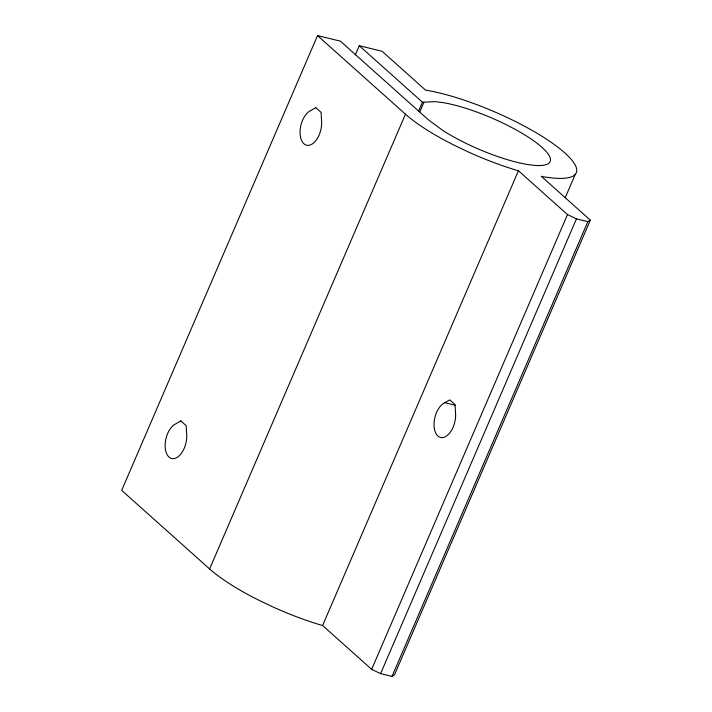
<?xml version="1.0" encoding="UTF-8"?>
<svg xmlns="http://www.w3.org/2000/svg" width="712" height="712" viewBox="0 0 712 712"><rect width="100%" height="100%" fill="white"/><g stroke="black" fill="none" stroke-linecap="round" stroke-linejoin="round"><path stroke-width="1.07" d="M359.266 45.728L422.438 102.19L435.299 101.656L443.407 102.679A70.808 16.892 23.3 0 1 532.959 140.291A70.808 16.892 23.3 0 1 532.38 165.166A70.808 16.892 23.3 0 1 442.775 130.447L428.286 119.732L340.354 41.136L317.534 35.6L121.681 490.354L209.613 568.95A99.253 23.674 23.3 0 0 257.379 599.504L272.776 606.882A99.253 23.674 23.3 0 0 320.062 624.807L322.598 625.501L371.646 669.342L380.6 673.632L392.009 676.4L394.466 674.887L590.319 220.133L541.271 176.291L543.567 176.772A99.253 23.674 23.3 0 0 555.689 145.533A99.253 23.674 23.3 0 0 426.657 90.291L425.589 90.157L382.086 51.273L359.266 45.728L355.315 54.904M209.613 568.95L405.466 114.196L317.534 35.6M418.478 111.366L422.438 102.19M419.866 111.704L423.818 102.528M322.598 625.501L518.443 170.755L515.906 170.052A99.253 23.674 23.3 0 1 468.629 152.128L453.224 144.75A99.253 23.674 23.3 0 1 405.466 114.196M565.159 197.82L575.252 174.369M371.646 669.342L567.491 214.588L518.443 170.755M380.6 673.632L576.444 218.878L587.854 221.646L590.319 220.133M392.009 676.4L587.854 221.646M444.849 402.716L449.744 399.895L455.066 404.656L455.484 412.23A18.129 10.226 -76.4 0 1 446.077 436.331A18.129 10.226 -76.4 0 1 434.035 425.571A18.129 10.226 -76.4 0 1 444.849 402.716L455.226 405.235M567.491 214.588L576.444 218.878M315.772 107.645L310.877 110.467A18.129 10.226 -76.4 0 0 300.063 133.322A18.129 10.226 -76.4 0 0 312.105 144.082A18.129 10.226 -76.4 0 0 321.512 119.972L321.094 112.398L315.772 107.645M180.857 420.925L175.953 423.738A18.129 10.226 -76.4 0 0 165.148 446.593A18.129 10.226 -76.4 0 0 177.181 457.362A18.129 10.226 -76.4 0 0 186.597 433.252L186.17 425.678L180.857 420.925"/></g></svg>
